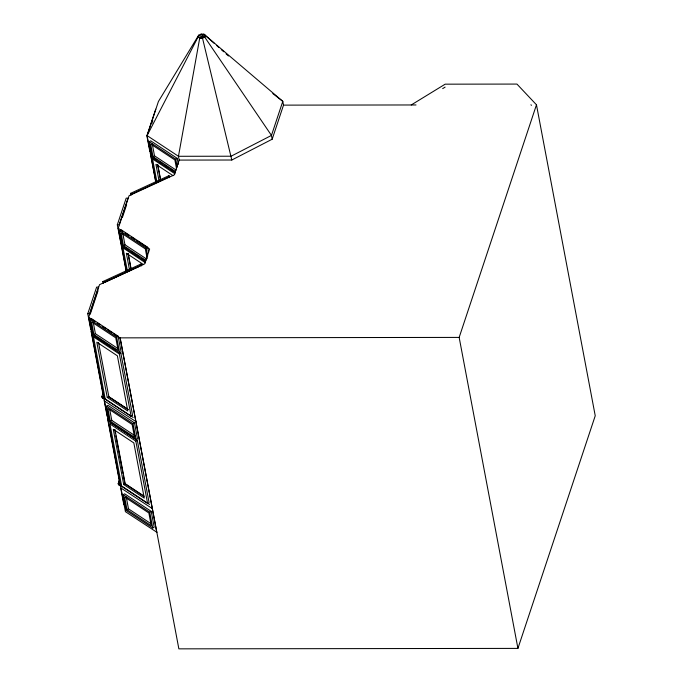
<?xml version="1.0" encoding="UTF-8"?>
<svg xmlns="http://www.w3.org/2000/svg" width="683" height="683" viewBox="0 0 683 683"><rect width="100%" height="100%" fill="white"/><g stroke="black" fill="none" stroke-linecap="round" stroke-linejoin="round"><path stroke-width="1.02" d="M121.352 240.168L120.686 242.175L126.184 271.253M87.766 313.753L96.636 287.073L98.454 287.073L89.584 313.753L87.766 313.753L90.754 329.565M117.322 224.809L126.193 198.13L128.011 198.13L119.141 224.809L117.322 224.809L120.31 240.621M155.75 109.186L146.888 135.866L149.876 151.677M151.771 123.589L152.744 120.66M156.825 532.253L125.416 511.669L88.688 317.288L99.522 284.674L144.694 263.86L149.62 249.039L136.549 240.399M126.338 271.091L118.253 228.31L129.096 195.688L174.25 174.908L179.177 160.087L178.459 156.287L199.692 38.222L198.053 37.019L198.651 35.209L201.05 34.15L203.876 34.15L282.796 101.34L283.513 105.131L272.184 139.212L231.802 160.018L179.177 160.087M90.267 314.137L98.036 290.753M122.411 217.399L126.62 204.729M155.92 182.327L147.093 135.593L158.413 101.511L198.651 35.209L204.712 37.113L199.692 38.222L202.527 38.214L204.712 37.113L205.318 35.277L201.05 34.15L204.712 37.113L271.467 135.422L272.184 139.212M156.791 532.373L120.097 337.863L459.164 337.411L536.471 104.798L516.946 84.077L445.171 84.171L411.234 104.96M102.843 393.519L101.793 396.763L133.168 417.467M104.806 398.471L104.149 400.443L107.137 416.254M135.917 421.582L104.508 400.998M120.439 485.254A1.588 1.229 18.4 0 1 118.296 483.538L119.286 480.55M119.551 479.842L118.236 483.795L149.611 504.498M152.36 508.613L120.951 488.029M120.097 337.863L178.861 648.85L517.927 648.398L595.235 415.776L536.471 104.798M442.686 88.619L445.111 87.134M175.189 172.654L152.172 157.466L149.184 141.654L150.661 140.809L177.221 158.336L178.34 164.262M176.547 168.769L174.882 159.967L150.627 143.959L153.026 156.68L154.512 155.835L176.163 170.118M156.902 181.849L152.574 158.968L154.059 158.114L156.646 159.839M149.184 141.654L175.744 159.182L177.221 158.336M145.633 261.589L122.616 246.401L119.627 230.589L121.104 229.736L147.665 247.263L148.604 252.206M147.178 258.686L145.325 248.902L121.07 232.894L123.478 245.615L124.955 244.762L146.606 259.053M127.345 270.784L123.025 247.903L124.502 247.05M119.627 230.589L146.188 248.117L147.665 247.263M90.071 319.516L91.548 318.671L118.108 336.198L121.096 352.01L119.619 352.855L93.059 335.327L90.071 319.516L116.631 337.043L119.619 352.855M93.921 334.542L118.176 350.55L115.769 337.829L91.513 321.83L93.921 334.542L95.398 333.697L118.791 349.133M119.124 352.018L120.857 353.162L132.63 415.477L131.145 416.323L105.259 399.239L93.469 336.83L94.946 335.985M116.631 337.043L118.108 336.198M93.469 336.83L119.371 354.016L120.857 353.162M107.248 397.429L127.806 410.995L117.382 355.817L96.815 342.174L107.248 397.429L108.734 396.584L128.43 409.578M106.454 406.206L107.931 405.361L134.491 422.888L137.479 438.699L136.002 439.545L109.442 422.017L106.454 406.206L133.014 423.733L136.002 439.545M110.304 421.232L134.551 437.24L132.152 424.519L107.897 408.519L110.304 421.232L111.781 420.387L135.166 435.822M109.929 423.947L111.406 423.093L137.317 440.279L149.09 502.586L147.605 503.439L121.719 486.356L109.929 423.947L135.832 441.133L147.605 503.439M133.014 423.733L134.491 422.888M135.832 441.133L137.317 440.279M123.708 484.546L144.267 498.103L133.842 442.934L113.276 429.291L123.708 484.546L125.194 483.692L144.036 496.131M123.162 494.663L124.648 493.818L151.208 511.345L154.196 527.156L152.71 528.002L126.15 510.474L123.162 494.663L149.731 512.19L152.71 528.002M127.012 509.689L151.267 525.697L148.868 512.976L124.613 496.976L127.012 509.689L128.489 508.844L151.011 523.707M149.731 512.19L151.208 511.345M130.684 193.298L168.923 175.685L169.845 176.53L131.606 194.143L130.684 193.298L131.059 195.278M102.902 281.55L141.142 263.937L142.064 264.782L103.825 282.395L102.902 281.55L103.278 283.522M104.858 282.327L134.116 268.854M136.002 267.984L139.776 266.242M104.61 398.744L104.047 398.778A1.588 1.229 18.4 0 1 102.467 397.028L104.286 397.028M121.053 485.784L120.49 485.818A1.588 1.229 18.4 0 1 118.91 484.059L120.729 484.059M283.513 105.131L416.015 104.96M103.662 396.499L101.852 396.507A1.588 1.229 18.4 0 0 103.995 398.223M118.296 483.538L120.114 483.538M204.712 37.113L198.053 37.019L147.093 135.593L178.459 156.287L231.085 156.219L271.467 135.422L282.796 101.34L272.824 93.571M153.026 156.68L175.548 171.544M118.253 228.31L122.607 231.196M125.22 232.92L128.711 235.225M131.324 236.95L134.807 239.255M123.478 245.615L146 260.471M88.688 317.288L94.783 321.309M97.404 323.033L100.017 324.758M102.629 326.483L106.113 328.788M107.854 329.932L112.217 332.809M113.959 333.961L120.063 337.983M127.738 409.339L108.896 396.908L98.489 342.371M143.754 496.2L124.912 483.769L123.341 475.428M160.104 162.127L161.828 163.271M164.415 164.996L167.873 167.284M170.46 169L174.78 171.868M152.574 158.968L175.027 173.858M173.064 175.676L155.92 164.313L159.071 180.986M125.365 247.622L127.952 249.346M131.409 251.634L134.005 253.35M135.729 254.494L139.178 256.791M141.774 258.507L144.361 260.223M123.025 247.903L145.479 262.793M143.507 264.611L126.364 253.239L129.514 269.922M96.67 337.129L105.31 342.857M107.035 344.001L110.492 346.29M113.079 348.014L115.675 349.73M530.904 104.806L531.519 105.302M203.876 34.15L214.189 43.302M216.562 45.42L218.944 47.528M221.318 49.646L223.7 51.754M226.082 53.872L228.455 55.98M202.527 38.214L231.802 160.018M459.164 337.411L517.927 648.398M175.744 159.182L177.238 167.087M168.923 175.685L169.299 177.665M157.773 164.791L160.727 180.432M157.594 164.501L160.548 180.141M152.292 144.087L154.512 155.835M150.303 153.052L155.801 182.13M146.188 248.117L147.682 256.023M141.142 263.937L141.518 265.909M128.216 253.726L130.974 268.325M128.045 253.436L130.999 269.076M122.735 233.023L124.955 244.762M119.371 354.016L131.145 416.323M114.949 429.479L125.194 483.692M115.068 431.639L115.461 433.731M115.854 435.814L122.949 473.345M93.366 322.931L95.398 333.697M109.75 409.621L111.781 420.387M126.278 497.104L128.489 508.844M91.07 331.298L102.843 393.604M107.53 418.406L119.303 480.721M120.865 488.9L123.854 504.711"/></g></svg>
